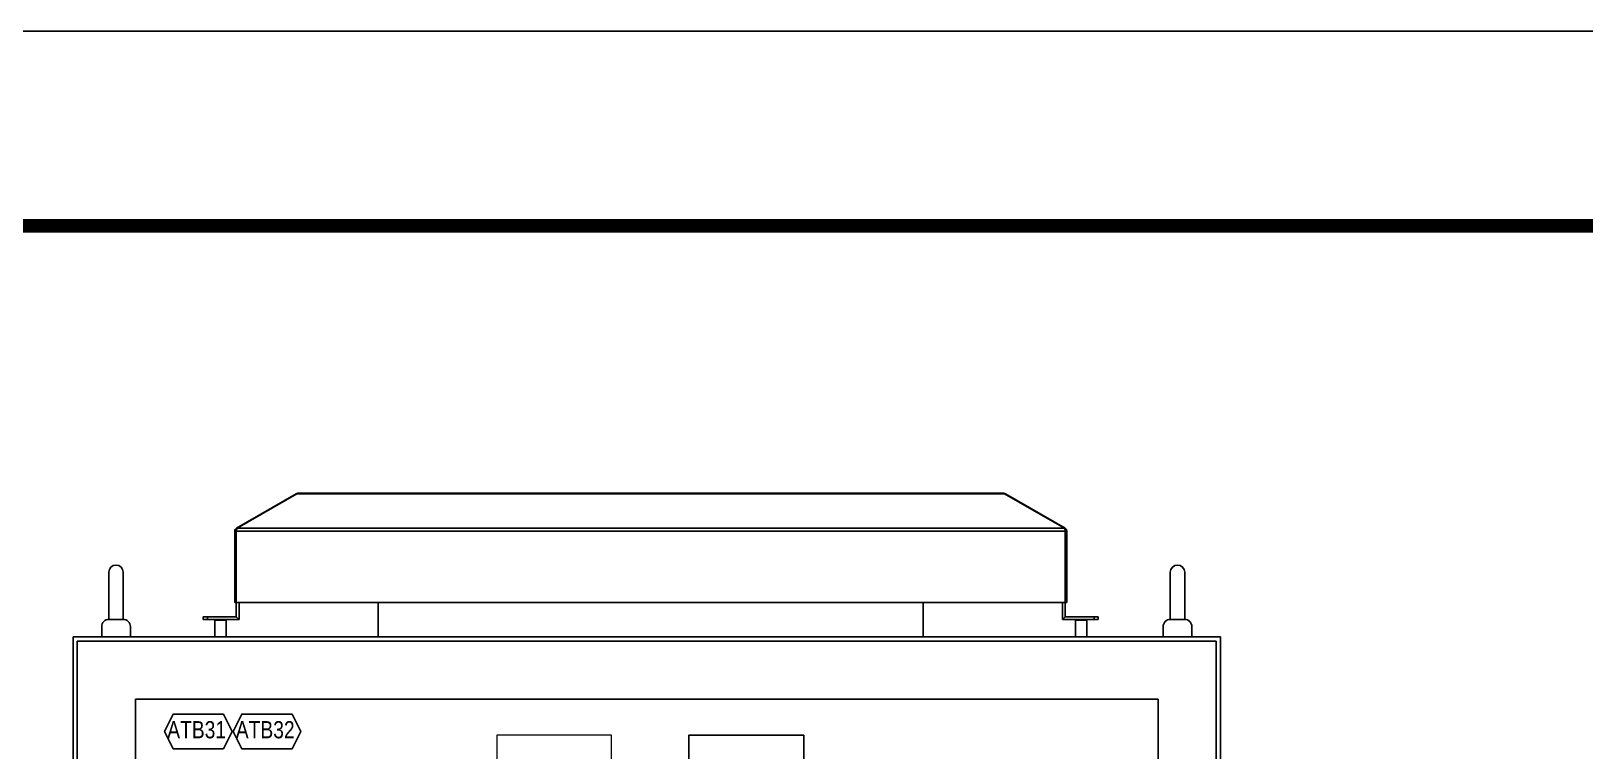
# Model space of a CAD drawing. Extents: x 81437 to 204847, y -54769 to -29444.
# Drawn here: x 88216 to 89299, y -34111 to -33609 of the extents above; entities that cross this region are included whole.
import ezdxf
from ezdxf.enums import TextEntityAlignment as Align

# ---------------------------------------------------------------- set-up
doc = ezdxf.new("R2010")
doc.units = 0
doc.header["$LTSCALE"] = 100
doc.header["$MEASUREMENT"] = 0
for name, color, linetype in [('EYEBOLT', 7, 'Continuous'), ('PANEL', 7, 'Continuous'), ('t', 1, 'Continuous')]:
    doc.layers.add(name, color=color, linetype=linetype)
doc.layers.add('细实线', color=7, linetype='Continuous', lineweight=20)
doc.styles.add('HZ', font='arial.ttf', dxfattribs={"width": 0.7})
doc.styles.get("Standard").update_dxf_attribs({"font": ''})
doc.styles.add('微软雅黑', font='')
doc.styles.get('Standard').set_extended_font_data('SimSun')
doc.styles.get('微软雅黑').set_extended_font_data('Microsoft YaHei')

# ---------------------------------------------------------------- blocks, each defined once
blk = doc.blocks.new('图框')
at = {"layer": 't', "color": 7, "const_width": 9.62}
blk.add_lwpolyline([(4109.5, -3210.4), (4109.5, -58.9), (-6.2, -58.9), (-6.2, -3210.4)], close=True, dxfattribs=at)
at = {"color": 7, "style": '微软雅黑', "flags": 8}
for tag, p, height in [('DWG.NAME:', (1375.5, -2969.2), 25), ('DWG.NO.:', (3122, -3089.3), 24), ('图纸编号', (3309.2, -3111.3), 24), ('FILENO.:', (3122.5, -3165), 24), ('文档号', (3311.6, -3183), 24)]:
    blk.add_attdef(tag, p, '', height=height, dxfattribs=at)
at = {"color": 7, "style": '微软雅黑', "width": 0.8, "flags": 8}
for tag, p, height in [('PROJECT_NAME', (3324.7, -2969.2), 25), ('PROJECTNAME:', (3119.3, -2971.7), 24)]:
    blk.add_attdef(tag, p, '', height=height, dxfattribs=at)
at = {"color": 7, "style": '微软雅黑', "flags": 8}
for tag, p in [('图纸名称:', (1371.6, -3024.8)), ('项目名称', (3272.9, -3045.6))]:
    blk.add_attdef(tag, text='', height=25, dxfattribs=at).set_placement(p, align=Align.BOTTOM_LEFT)
for tag, height, width, p in [('RENLIU', 24, 0.7, (692, -3009.2)), ('SHUFENWANG', 24, 0.7, (879.6, -3009.2)), ('FANGHOU', 24, 0.7, (1063.6, -3009.2)), ('DANDANLI', 24, 0.7, (1243.9, -3009.2)), ('#10STATIONONTROLCABINETCOVER', 30, 0.6, (1771.7, -3076)), ('HANGZHOUHOLLYSYSAUTOMATIONCO.,LTD.', 24, 0.7, (2763.9, -3104.6))]:
    blk.add_attdef(tag, text='', height=height, dxfattribs=dict(at, width=width)).set_placement(p, align=Align.MIDDLE)
at = {"color": 7, "flags": 8}
blk.add_attdef('A', text='', height=23, dxfattribs=at).set_placement((53.7, -3033.7), align=Align.MIDDLE)
at = {"color": 7, "style": '微软雅黑', "flags": 8}
for tag, height, p in [('设计时间', 23, (207.7, -3033.7)), ('刘仁', 23, (692, -3061.1)), ('王姝芬', 23, (879.6, -3061.1)), ('侯方', 23, (1063.6, -3061.1)), ('李丹丹', 23, (1243.9, -3061.1)), ('PAGEXOFX', 24, (3947.6, -3097.9)), ('REV.', 24, (53.2, -3121.9)), ('DATE', 24, (202.7, -3121.9)), ('DESCRIPTION', 24, (445.6, -3121.9)), ('PREPARED', 24, (692, -3121.9)), ('CHECKED', 24, (879.6, -3121.9)), ('SIGNED', 24, (1063.6, -3121.9)), ('APPROVED', 24, (1243.9, -3121.9)), ('图纸名称', 30, (1771.7, -3153.6)), ('第几页共几页', 24, (3947.6, -3172.9))]:
    blk.add_attdef(tag, text='', height=height, dxfattribs=at).set_placement(p, align=Align.MIDDLE)

msp = doc.modelspace()

# ---------------------------------------------------------------- linework, layer by layer
at = {"color": 7, "linetype": 'Continuous'}
for p, q in [((88400.6, -33932), (88358.9, -33956.1)), ((88401.1, -33932), (88359.4, -33956.1)), ((88400.6, -33932), (88400.7, -33932.2)), ((88401.1, -33932), (88894.5, -33932)), ((88401.7, -33931.7), (88893.9, -33931.7)), ((88894.5, -33932), (88936.2, -33956.1)), ((88895, -33932), (88894.9, -33932.2)), ((88895, -33932), (88936.7, -33956.1)), ((88357.8, -34007.7), (88357.8, -33958)), ((88357.8, -33958), (88358.8, -33958)), ((88358.8, -34007.7), (88358.8, -33958)), ((88358.8, -33958), (88936.8, -33958)), ((88358.9, -33956.1), (88359.2, -33956.6)), ((88359.4, -33956.1), (88936.2, -33956.1)), ((88936.7, -33956.1), (88936.4, -33956.6)), ((88936.8, -34007.7), (88936.8, -33958)), ((88937.8, -33958), (88936.8, -33958)), ((88937.8, -34007.7), (88937.8, -33958)), ((88357.8, -34007.7), (88358.8, -34007.7)), ((88358.8, -34017.7), (88358.8, -34007.7)), ((88358.8, -34007.7), (88936.8, -34007.7)), ((88360.8, -34019.7), (88360.8, -34007.7)), ((88457.8, -34031.7), (88457.8, -34007.7)), ((88837.8, -34031.7), (88837.8, -34007.7)), ((88934.8, -34019.7), (88934.8, -34007.7)), ((88936.8, -34017.7), (88936.8, -34007.7)), ((88937.8, -34007.7), (88936.8, -34007.7)), ((88335.8, -34017.7), (88335.8, -34019.7)), ((88335.8, -34017.7), (88358.8, -34017.7)), ((88335.8, -34019.7), (88360.8, -34019.7)), ((88338.8, -34017.7), (88338.8, -34019.7)), ((88344.3, -34019.7), (88343.8, -34020.2)), ((88343.8, -34031.7), (88343.8, -34020.2)), ((88343.8, -34020.2), (88351.8, -34020.2)), ((88351.3, -34019.7), (88351.8, -34020.2)), ((88351.8, -34031.7), (88351.8, -34020.2)), ((88360.8, -34019.7), (88358.8, -34017.7)), ((88934.8, -34019.7), (88936.8, -34017.7)), ((88959.8, -34019.7), (88934.8, -34019.7)), ((88936.8, -34017.7), (88959.8, -34017.7)), ((88944.3, -34019.7), (88943.8, -34020.2)), ((88943.8, -34031.7), (88943.8, -34020.2)), ((88943.8, -34020.2), (88951.8, -34020.2)), ((88951.3, -34019.7), (88951.8, -34020.2)), ((88951.8, -34031.7), (88951.8, -34020.2)), ((88956.8, -34017.7), (88956.8, -34019.7)), ((88959.8, -34017.7), (88959.8, -34019.7))]:
    msp.add_line(p, q, dxfattribs=at)
at = {"color": 1}
msp.add_lwpolyline([(86368.2, -33609.5), (90696.5, -33609.5), (90696.5, -37039.7), (86368.2, -37039.7)], close=True, dxfattribs=at)
at = {"color": 3}
for points in [[(88349.9, -34085.6), (88314.9, -34085.6), (88308.8, -34097.7), (88314.9, -34109.8), (88349.9, -34109.8), (88356, -34097.7), (88349.9, -34085.6)], [(88397.7, -34085.6), (88362.6, -34085.6), (88356.6, -34097.7), (88362.6, -34109.8), (88397.7, -34109.8), (88403.8, -34097.7), (88397.7, -34085.6)]]:
    msp.add_lwpolyline(points, dxfattribs=at)
at = {"color": 7}
msp.add_lwpolyline([(88754.4, -34100.2), (88674.4, -34100.2), (88674.4, -35900.2), (88754.4, -35900.2)], close=True, dxfattribs=at)
at = {"color": 7, "linetype": 'Continuous'}
for centre, radius, start, end in [((88401.7, -33933.9), 2.2, 90, 120), ((88893.9, -33933.9), 2.2, 60, 90), ((88360, -33958), 2.2, 120, 180), ((88386.1, -33964.7), 28.1, 164.5161, 164.989), ((88909.5, -33964.7), 28.1, 15.011, 15.4839), ((88935.6, -33958), 2.2, 0, 60)]:
    msp.add_arc(centre, radius, start, end, dxfattribs=at)
for points, start_tangent, end_tangent in [([(88401.1, -33932), (88401.3, -33931.8)], (0.721412, 0.692506), (0.835895, 0.548889)), ([(88401.3, -33931.8), (88401.5, -33931.7)], (0.835895, 0.548889), (0.949224, 0.3146)), ([(88401.5, -33931.7), (88401.7, -33931.7)], (0.949224, 0.3146), (1, 0)), ([(88894.1, -33931.7), (88893.9, -33931.7)], (-0.949224, 0.3146), (-1, 0)), ([(88894.3, -33931.8), (88894.1, -33931.7)], (-0.835895, 0.548889), (-0.949224, 0.3146)), ([(88894.5, -33932), (88894.3, -33931.8)], (-0.721412, 0.692506), (-0.835895, 0.548889)), ([(88359, -33957.4), (88358.8, -33958)], (-0.259249, -0.96581), (-0.252028, -0.96772)), ([(88359.2, -33956.6), (88359, -33957.2)], (-0.319262, -0.947666), (-0.267211, -0.963638)), ([(88359.4, -33956.1), (88359.2, -33956.6)], (-0.461961, -0.8869), (-0.319262, -0.947666)), ([(88936.2, -33956.1), (88936.4, -33956.6)], (0.461961, -0.8869), (0.319262, -0.947666)), ([(88936.4, -33956.6), (88936.6, -33957.2)], (0.319262, -0.947666), (0.267211, -0.963638)), ([(88936.7, -33957.4), (88936.8, -33958)], (0.259249, -0.96581), (0.252028, -0.96772))]:
    msp.add_spline(points, degree=3, dxfattribs=dict(at, start_tangent=start_tangent, end_tangent=end_tangent))
at = {"layer": 'EYEBOLT'}
for p, q in [((88275, -33981.7), (88275, -33981.7)), ((89015, -33981.7), (89015, -33981.7)), ((88270, -34019.6), (88270, -33986.7)), ((88280, -34019.6), (88280, -33986.7)), ((89010, -34019.6), (89010, -33986.7)), ((89020, -34019.6), (89020, -33986.7))]:
    msp.add_line(p, q, dxfattribs=at)
at = {"layer": 'EYEBOLT', "color": 7}
for points in [[(88285, -34031.7), (88285, -34024.6, 0.414214), (88280, -34019.6), (88270, -34019.6, 0.414214), (88265, -34024.6), (88265, -34031.7)], [(89005, -34031.7), (89005, -34024.6, -0.414214), (89010, -34019.6), (89020, -34019.6, -0.414214), (89025, -34024.6), (89025, -34031.7)]]:
    msp.add_lwpolyline(points, format="xyb", dxfattribs=at)
at = {"layer": 'EYEBOLT'}
for centre, start, end in [((88275, -33986.7), 90, 180), ((88275, -33986.7), 0, 90), ((89015, -33986.7), 90, 180), ((89015, -33986.7), 0, 90)]:
    msp.add_arc(centre, 5, start, end, dxfattribs=at)
at = {"layer": 'PANEL', "color": 7}
for p, q in [((88245, -34031.7), (89045, -34031.7)), ((88245, -36031.7), (88245, -34031.7)), ((88248, -36028.7), (88248, -34034.7)), ((88248, -34034.7), (89042, -34034.7)), ((89042, -34034.7), (89042, -36028.7)), ((89045, -34031.7), (89045, -36031.7)), ((88288.5, -34075.2), (89001.5, -34075.2)), ((88288.5, -34852.7), (88288.5, -34075.2)), ((88288.5, -34075.2), (88288.5, -34461.7)), ((89001.5, -34075.2), (89001.5, -34461.7)), ((89001.5, -34852.7), (89001.5, -34075.2))]:
    msp.add_line(p, q, dxfattribs=at)
at = {"layer": '细实线'}
msp.add_lwpolyline([(88620.4, -34100.2), (88540.4, -34100.2), (88540.4, -35900.2), (88620.4, -35900.2)], close=True, dxfattribs=at)

# ---------------------------------------------------------------- block references
at = {"color": 1}
msp.add_blockref('图框', (86485.2, -33686.3), dxfattribs=at)

# ---------------------------------------------------------------- texts
at = {"style": 'HZ', "width": 0.8}
for s, p in [('ATB31', (88310.7, -34102.5)), ('ATB32', (88358.5, -34102.5))]:
    msp.add_text(s, height=12, dxfattribs=at).set_placement(p)

doc.saveas('drawing.dxf')
